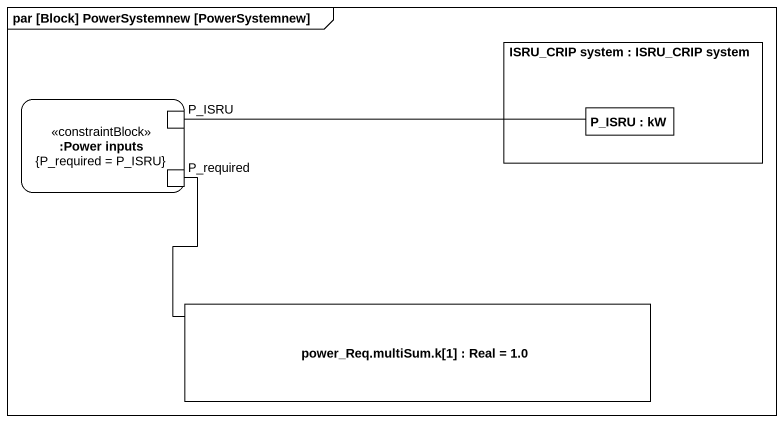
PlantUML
@startuml
mainframe par [Block] PowerSystemnew [PowerSystemnew]
rectangle "ISRU_CRIP system : ISRU_CRIP system" as ISRU_CRIP_system {
  rectangle "P_ISRU : kW" as P_ISRU_2
}
rectangle ":Power inputs\n{P_required = P_ISRU}" as Power_inputs <<constraintBlock>> {
  port P_ISRU
  port P_required
}
rectangle "power_Req.multiSum.k[1] : Real = 1.0" as power_Req_multiSum_k_1
P_ISRU -right- P_ISRU_2
P_required -- power_Req_multiSum_k_1
@enduml
